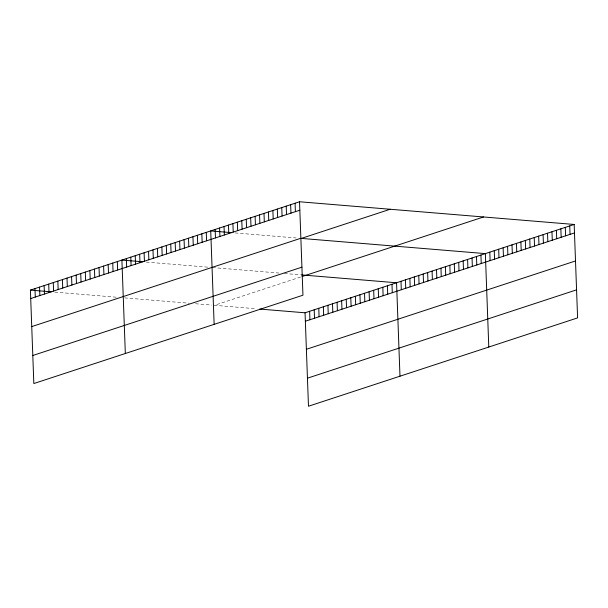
<?xml version="1.0" encoding="UTF-8"?>
<svg xmlns="http://www.w3.org/2000/svg" width="608" height="608" viewBox="0 0 608 608"><rect width="100%" height="100%" fill="white"/><g stroke="black" fill="none" stroke-linecap="round" stroke-linejoin="round"><path stroke-width="0.46" stroke-dasharray="3.04 2.28" d="M300.58 277.028L214.411 305.307L256.242 308.765M235.114 232.932L296.119 237.979M146.308 262.086L209.053 267.269M212.534 267.558L278.981 273.045M284.369 273.494L300.527 274.831M54.804 292.121L116.675 297.236M124.625 297.89L189.27 303.232M195.556 303.749L211.721 305.087"/><path stroke-width="0.91" d="M299.524 201.765L302.951 295.207L33.828 383.542L30.4 290.107L299.524 201.765L574.172 224.458L577.6 317.893L308.476 406.235L305.049 312.793L574.172 224.458M30.712 298.551L299.835 210.216M31.738 326.595L300.861 238.26M390.161 209.258L301.348 238.404L485.359 253.612L488.786 347.046M32.794 355.49L301.925 267.155M302.108 276.526L483.542 216.972M305.36 321.244L574.484 232.91M306.386 349.288L575.51 260.954M307.443 378.184L576.574 289.849M231.633 232.651L210.718 230.918L214.138 324.353M142.819 261.797L121.904 260.072L125.332 353.506M301.431 274.9L396.553 282.766L399.98 376.2M30.4 290.107L51.315 291.832M259.73 309.054L305.049 312.793M569.734 225.918L570.046 234.361M565.296 227.377L565.6 235.82M560.85 228.836L561.161 237.28M556.411 230.288L556.723 238.739M551.973 231.747L552.284 240.198M547.527 233.206L547.838 241.65M543.088 234.665L543.4 243.109M538.65 236.124L538.962 244.568M534.212 237.576L534.516 246.027M529.766 239.035L530.077 247.479M525.327 240.494L525.639 248.938M520.889 241.954L521.2 250.397M516.443 243.405L516.754 251.856M512.004 244.864L512.316 253.316M507.566 246.324L507.878 254.767M503.128 247.783L503.432 256.226M498.682 249.242L498.993 257.686M494.243 250.694L494.555 259.145M489.805 252.153L490.109 260.604M480.92 255.071L481.232 263.515M476.482 256.53L476.794 264.974M472.044 257.982L472.348 266.433M467.598 259.441L467.909 267.885M463.159 260.9L463.471 269.344M458.721 262.36L459.025 270.803M454.275 263.811L454.586 272.262M449.836 265.27L450.148 273.722M445.398 266.73L445.71 275.173M440.96 268.189L441.264 276.632M436.514 269.648L436.825 278.092M432.075 271.1L432.387 279.551M427.637 272.559L427.941 281.002M423.191 274.018L423.502 282.462M418.752 275.477L419.064 283.921M414.314 276.929L414.626 285.38M409.876 278.388L410.18 286.839M405.43 279.847L405.741 288.291M400.991 281.306L401.303 289.75M391.978 284.263L392.282 292.714M387.402 285.768L387.706 294.211M382.827 287.265L383.131 295.716M378.252 288.77L378.564 297.213M373.677 290.274L373.988 298.718M369.102 291.772L369.413 300.223M364.526 293.276L364.838 301.72M359.951 294.774L360.263 303.225M355.376 296.278L355.688 304.722M350.801 297.783L351.112 306.227M346.226 299.28L346.537 307.724M341.65 300.785L341.962 309.229M337.075 302.282L337.387 310.734M332.5 303.787L332.812 312.231M327.925 305.292L328.236 313.736M323.35 306.789L323.661 315.233M318.774 308.294L319.086 316.738M314.199 309.791L314.511 318.242M309.624 311.296L309.936 319.74M295.085 203.224L295.397 211.675M290.647 204.683L290.951 213.127M286.201 206.142L286.512 214.586M281.762 207.602L282.074 216.045M277.324 209.053L277.636 217.504M272.886 210.512L273.19 218.964M268.44 211.972L268.751 220.415M264.001 213.431L264.313 221.874M259.563 214.89L259.867 223.334M255.117 216.342L255.428 224.793M250.678 217.801L250.99 226.244M246.24 219.26L246.552 227.704M241.802 220.719L242.106 229.163M237.356 222.171L237.667 230.622M232.917 223.63L233.229 232.081M228.479 225.089L228.783 233.533M224.033 226.548L224.344 234.992M219.594 228.008L219.906 236.451M215.156 229.459L215.468 237.91M206.272 232.378L206.583 240.821M201.833 233.837L202.145 242.28M197.395 235.288L197.699 243.74M192.949 236.748L193.26 245.199M188.51 238.207L188.822 246.65M184.072 239.666L184.384 248.11M179.634 241.125L179.938 249.569M175.188 242.577L175.499 251.028M170.749 244.036L171.061 252.487M166.311 245.495L166.615 253.939M161.865 246.954L162.176 255.398M157.426 248.414L157.738 256.857M152.988 249.865L153.3 258.316M148.55 251.324L148.854 259.768M144.104 252.784L144.415 261.227M139.665 254.243L139.977 262.686M135.227 255.694L135.531 264.146M130.781 257.154L131.092 265.605M126.342 258.613L126.654 267.056M117.329 261.569L117.64 270.02M112.754 263.074L113.065 271.518M108.178 264.579L108.49 273.022M103.603 266.076L103.915 274.52M99.028 267.581L99.34 276.024M94.453 269.078L94.764 277.529M89.878 270.583L90.189 279.026M85.302 272.088L85.614 280.531M80.727 273.585L81.039 282.028M76.152 275.09L76.464 283.533M71.577 276.587L71.888 285.038M67.002 278.092L67.313 286.535M62.426 279.596L62.738 288.04M57.851 281.094L58.163 289.537M53.276 282.598L53.588 291.042M48.701 284.096L49.012 292.547M44.126 285.6L44.437 294.044M39.55 287.098L39.862 295.549M34.975 288.602L35.287 297.046"/></g></svg>
